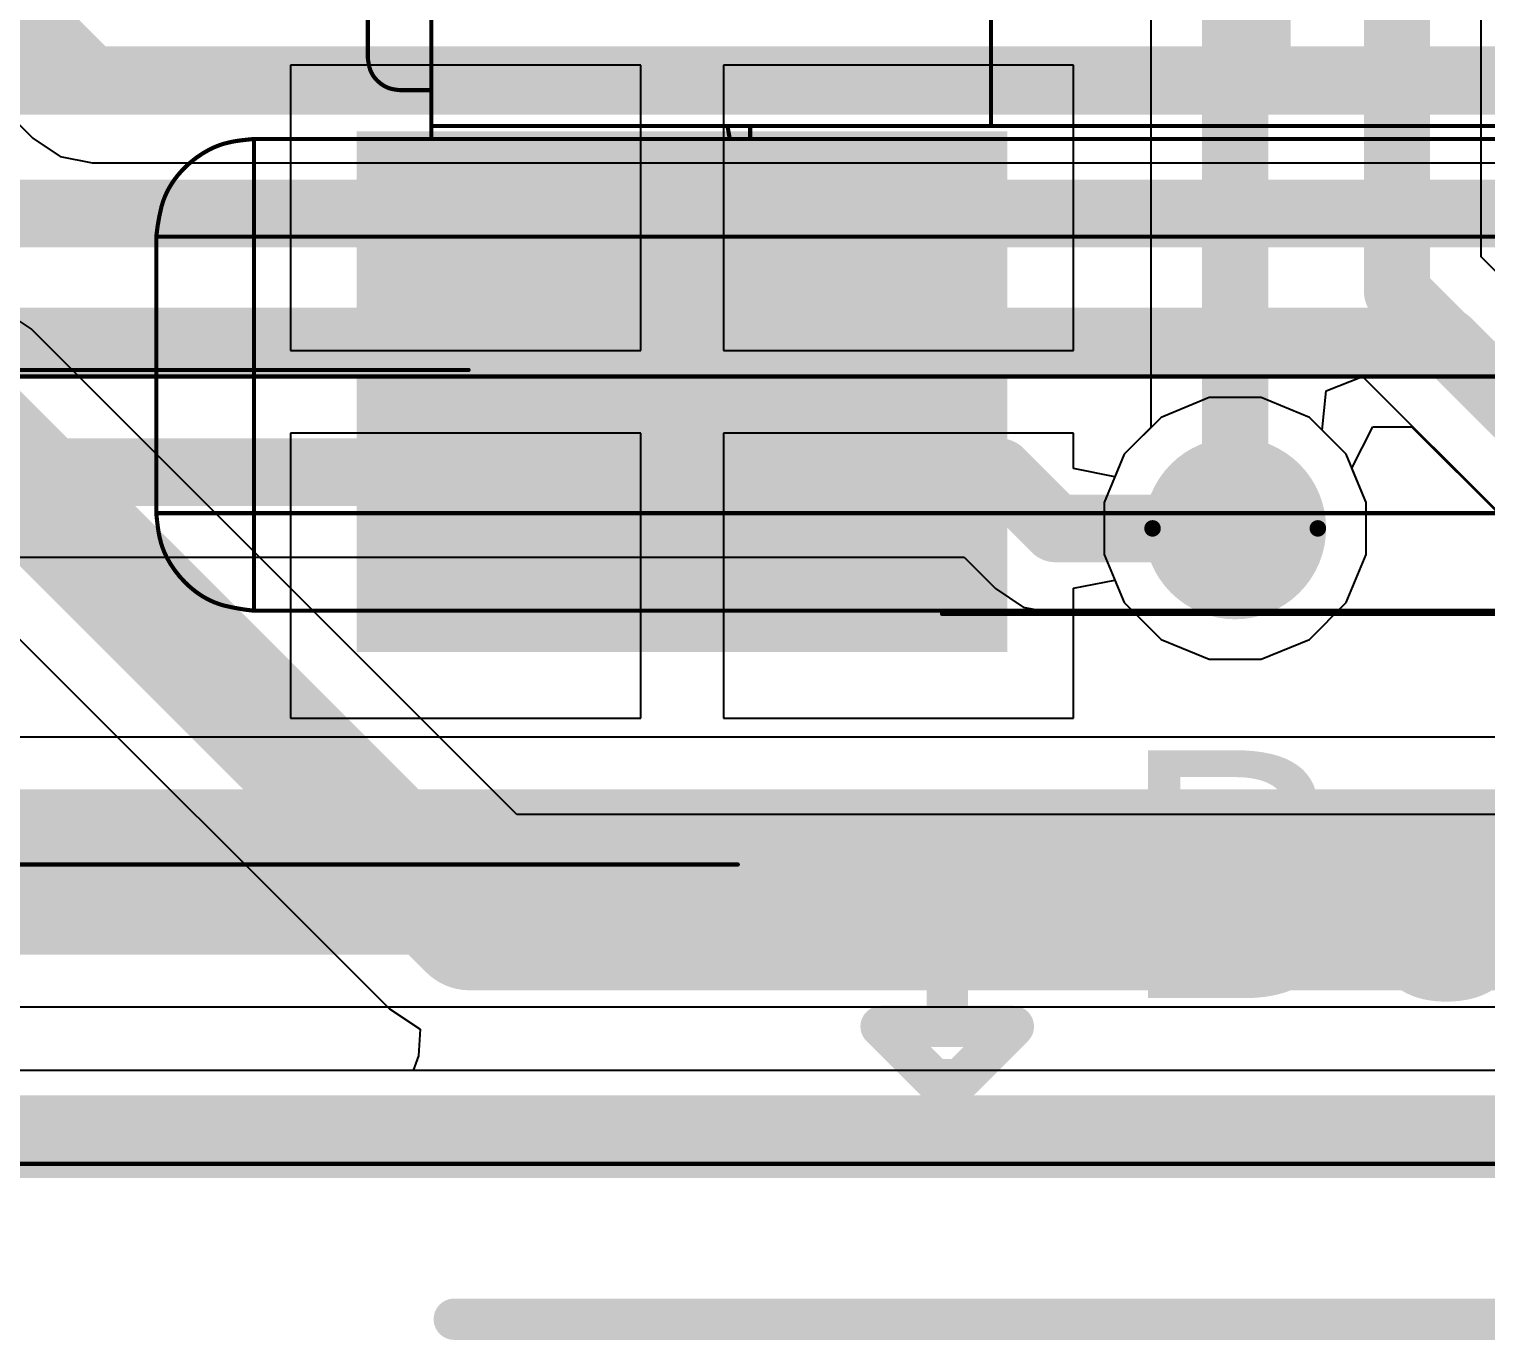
# Model space of a CAD drawing. Header units: inches. Extents: x 0 to 323, y -26 to 38.
# Drawn here: x 20.543 to 25.02, y -0.624 to 3.404 of the extents above; entities that cross this region are included whole.
import ezdxf

# ---------------------------------------------------------------- set-up
doc = ezdxf.new("R2010")
doc.units = ezdxf.units.IN
for name, color, linetype in [('Board Outline', 216, 'Continuous'), ('Bottom Layer', 5, 'Continuous'), ('Bottom Solder', 6, 'Continuous'), ('Dimension', 6, 'Continuous'), ('Drill Drawing', 1, 'Continuous'), ('GND', 76, 'Continuous'), ('Mechanical 3', 76, 'Continuous'), ('Power', 16, 'Continuous'), ('Top Layer', 1, 'Continuous'), ('Top Overlay', 2, 'Continuous'), ('Top Paste', 8, 'Continuous'), ('Top Solder', 216, 'Continuous'), ('Via Holes', 16, 'Continuous')]:
    doc.layers.add(name, color=color, linetype=linetype)
doc.styles.add('Arial', font='', dxfattribs={"height": 0.2})
doc.styles.get('Arial').set_extended_font_data('Arial')

# ---------------------------------------------------------------- blocks, each defined once
blk = doc.blocks.new('AFC01_S15FCC_00_25')
at = {"layer": 'Top Layer'}
blk.add_hatch(color=1, dxfattribs=at).paths.add_polyline_path([(-4.2, -2.14), (-6.2, -2.14), (-6.2, -0.54), (-4.2, -0.54)])
at = {"layer": 'Top Paste'}
blk.add_hatch(color=8, dxfattribs=at).paths.add_polyline_path([(-4.2, -2.14), (-6.2, -2.14), (-6.2, -0.54), (-4.2, -0.54)])
at = {"layer": 'Top Solder'}
blk.add_hatch(color=216, dxfattribs=at).paths.add_polyline_path([(-4.2, -2.14), (-6.2, -2.14), (-6.2, -0.54), (-4.2, -0.54)])
at = {"layer": 'Dimension'}
blk.add_lwpolyline([(-5.9, -4.191, 0.127, 0.127, 0), (5.9, -4.191, 0.127, 0.127, 0)], format="xyseb", dxfattribs=at)
blk.add_lwpolyline([(-5.9318, -4.191, 0.0635, 0.0635, 1), (-5.8683, -4.191, 0.0635, 0.0635, 1)], format="xyseb", close=True, dxfattribs=at)
at = {"layer": 'Top Overlay'}
for points in [[(-4.385, -3.088, 0.127, 0.127, 0), (-4.2072, -2.9102, 0.127, 0.127, 0)], [(-4.2072, -2.9102, 0.127, 0.127, 0), (-4.004, -2.9102, 0.127, 0.127, 0)], [(-4.385, -3.2912, 0.127, 0.127, 0), (-4.385, -3.088, 0.127, 0.127, 0)], [(-4.5882, -3.2912, 0.127, 0.127, 0), (-4.425, -3.4544, 0.127, 0.127, 0)], [(-4.5882, -3.2912, 0.127, 0.127, 0), (-4.385, -3.2912, 0.127, 0.127, 0)], [(-4.385, -3.2912, 0.127, 0.127, 0), (-4.1818, -3.2912, 0.127, 0.127, 0)], [(-4.345, -3.4544, 0.127, 0.127, 0), (-4.1818, -3.2912, 0.127, 0.127, 0)], [(-4.425, -3.4544, 0.127, 0.127, 0), (-4.345, -3.4544, 0.127, 0.127, 0)], [(-5.441, -3.6322, 0.127, 0.127, 0), (5.0362, -3.6322, 0.127, 0.127, 0)]]:
    blk.add_lwpolyline(points, format="xyseb", dxfattribs=at)
for points in [[(-4.239, -2.9102, 0.0635, 0.0635, 1), (-4.1755, -2.9102, 0.0635, 0.0635, 1)], [(-4.239, -2.9102, 0.0635, 0.0635, 1), (-4.1755, -2.9102, 0.0635, 0.0635, 1)], [(-4.0358, -2.9102, 0.0635, 0.0635, 1), (-3.9723, -2.9102, 0.0635, 0.0635, 1)], [(-4.4168, -3.088, 0.0635, 0.0635, 1), (-4.3533, -3.088, 0.0635, 0.0635, 1)], [(-4.4168, -3.088, 0.0635, 0.0635, 1), (-4.3533, -3.088, 0.0635, 0.0635, 1)], [(-4.62, -3.2912, 0.0635, 0.0635, 1), (-4.5565, -3.2912, 0.0635, 0.0635, 1)], [(-4.62, -3.2912, 0.0635, 0.0635, 1), (-4.5565, -3.2912, 0.0635, 0.0635, 1)], [(-4.4168, -3.2912, 0.0635, 0.0635, 1), (-4.3533, -3.2912, 0.0635, 0.0635, 1)], [(-4.4168, -3.2912, 0.0635, 0.0635, 1), (-4.3533, -3.2912, 0.0635, 0.0635, 1)], [(-4.4168, -3.2912, 0.0635, 0.0635, 1), (-4.3533, -3.2912, 0.0635, 0.0635, 1)], [(-4.2136, -3.2912, 0.0635, 0.0635, 1), (-4.1501, -3.2912, 0.0635, 0.0635, 1)], [(-4.2136, -3.2912, 0.0635, 0.0635, 1), (-4.1501, -3.2912, 0.0635, 0.0635, 1)], [(-4.4568, -3.4544, 0.0635, 0.0635, 1), (-4.3933, -3.4544, 0.0635, 0.0635, 1)], [(-4.4568, -3.4544, 0.0635, 0.0635, 1), (-4.3933, -3.4544, 0.0635, 0.0635, 1)], [(-4.3768, -3.4544, 0.0635, 0.0635, 1), (-4.3133, -3.4544, 0.0635, 0.0635, 1)], [(-4.3768, -3.4544, 0.0635, 0.0635, 1), (-4.3133, -3.4544, 0.0635, 0.0635, 1)], [(-5.4728, -3.6322, 0.0635, 0.0635, 1), (-5.4093, -3.6322, 0.0635, 0.0635, 1)]]:
    blk.add_lwpolyline(points, format="xyseb", close=True, dxfattribs=at)
at = {"layer": 'Top Overlay', "style": 'Arial'}
for s, p in [('1', (-3.6908, -0.485)), ('Board Edge ', (-3.8555, -3.2039))]:
    blk.add_text(s, height=0.762, dxfattribs=at).set_placement(p)

msp = doc.modelspace()

# ---------------------------------------------------------------- hatches: boundary and pattern name
at = {"layer": 'Bottom Layer'}
h = msp.add_hatch(color=5, dxfattribs=at)
edge = h.paths.add_edge_path()
edge.add_arc((24.25, 1.8698), 0.25, 0, 360)
at = {"layer": 'Bottom Solder'}
h = msp.add_hatch(color=6, dxfattribs=at)
edge = h.paths.add_edge_path()
edge.add_arc((24.25, 1.8698), 0.15, 0, 360)
at = {"layer": 'GND'}
h = msp.add_hatch(color=76, dxfattribs=at)
edge = h.paths.add_edge_path()
edge.add_arc((24.25, 1.8698), 0.25, 0, 360)
at = {"layer": 'Power'}
h = msp.add_hatch(color=16, dxfattribs=at)
edge = h.paths.add_edge_path()
edge.add_arc((24.25, 1.8698), 0.25, 0, 360)
at = {"layer": 'Top Layer'}
h = msp.add_hatch(color=1, dxfattribs=at)
edge = h.paths.add_edge_path()
edge.add_arc((24.25, 1.8698), 0.25, 0, 360)
at = {"layer": 'Top Solder'}
h = msp.add_hatch(color=216, dxfattribs=at)
edge = h.paths.add_edge_path()
edge.add_arc((24.25, 1.8698), 0.15, 0, 360)
at = {"layer": 'Via Holes'}
h = msp.add_hatch(color=7, dxfattribs=at)
edge = h.paths.add_edge_path()
edge.add_arc((24.25, 1.8698), 0.15, 0, 360)

# ---------------------------------------------------------------- linework, layer by layer
at = {"layer": 'Board Outline'}
msp.add_lwpolyline([(0, 0, 0.254, 0.254, 0), (38, 0, 0.254, 0.254, 0)], format="xyseb", dxfattribs=at)
at = {"layer": 'Bottom Layer'}
for p, q in [((20.1579, 3.4663), (20.555, 3.0692)), ((20.555, 3.0692), (20.6384, 3.0134)), ((20.6384, 3.0134), (20.7369, 2.9939)), ((20.7369, 2.9939), (25.1453, 2.9939)), ((20.5494, 2.4833), (20.436, 2.5591)), ((22.0427, 0.9901), (20.5494, 2.4833)), ((24.17, 2.2722), (24.0221, 2.211)), ((24.3301, 2.2722), (24.17, 2.2722)), ((24.478, 2.211), (24.3301, 2.2722)), ((24.0221, 2.211), (23.9089, 2.0978)), ((24.5911, 2.0978), (24.478, 2.211)), ((23.9089, 2.0978), (23.8476, 1.9499)), ((24.6524, 1.9499), (24.5911, 2.0978)), ((23.8476, 1.9499), (23.8476, 1.7898)), ((24.6524, 1.7898), (24.6524, 1.9499)), ((23.8476, 1.7898), (23.9089, 1.6419)), ((24.5911, 1.6419), (24.6524, 1.7898)), ((23.9089, 1.6419), (24.0221, 1.5287)), ((24.478, 1.5287), (24.5911, 1.6419)), ((20.4712, 1.5726), (21.6506, 0.3932)), ((24.0221, 1.5287), (24.17, 1.4674)), ((24.3301, 1.4674), (24.478, 1.5287)), ((24.17, 1.4674), (24.3301, 1.4674)), ((29.826, 0.9901), (22.0427, 0.9901)), ((21.6506, 0.3932), (21.745, 0.3302)), ((21.745, 0.3302), (21.7398, 0.2485)), ((21.7398, 0.2485), (21.7238, 0.2032)), ((21.7238, 0.2032), (8.3343, 0.2032))]:
    msp.add_line(p, q, dxfattribs=at)
for points in [[(19.9044, 4.0837, 0.2, 0.2, 0), (20.7369, 3.2512, 0.2, 0.2, 0)], [(20.7369, 3.2512, 0.2, 0.2, 0), (25.2519, 3.2512, 0.2, 0.2, 0)], [(20.3022, 2.2361, 0.381, 0.381, 0), (21.8979, 0.6404, 0.381, 0.381, 0)], [(21.8979, 0.6404, 0.381, 0.381, 0), (29.9708, 0.6404, 0.381, 0.381, 0)]]:
    msp.add_lwpolyline(points, format="xyseb", dxfattribs=at)
for points in [[(20.6869, 3.2512, 0.1, 0.1, 1), (20.7869, 3.2512, 0.1, 0.1, 1)], [(20.6869, 3.2512, 0.1, 0.1, 1), (20.7869, 3.2512, 0.1, 0.1, 1)], [(21.8026, 0.6404, 0.1905, 0.1905, 1), (21.9931, 0.6404, 0.1905, 0.1905, 1)], [(21.8026, 0.6404, 0.1905, 0.1905, 1), (21.9931, 0.6404, 0.1905, 0.1905, 1)]]:
    msp.add_lwpolyline(points, format="xyseb", close=True, dxfattribs=at)
at = {"layer": 'Drill Drawing'}
for points in [[(24.504, 1.8698, 0.0508, 0.0508, 1), (23.996, 1.8698, 0.0508, 0.0508, 1)], [(23.9833, 1.8698, 0.0254, 0.0254, 1), (24.0087, 1.8698, 0.0254, 0.0254, 1)], [(24.4913, 1.8698, 0.0254, 0.0254, 1), (24.5167, 1.8698, 0.0254, 0.0254, 1)]]:
    msp.add_lwpolyline(points, format="xyseb", close=True, dxfattribs=at)
at = {"layer": 'GND'}
for p, q in [((24.17, 2.2722), (24.0221, 2.211)), ((24.3301, 2.2722), (24.17, 2.2722)), ((24.478, 2.211), (24.3301, 2.2722)), ((24.0221, 2.211), (23.9089, 2.0978)), ((24.5911, 2.0978), (24.478, 2.211)), ((23.9089, 2.0978), (23.8476, 1.9499)), ((24.6524, 1.9499), (24.5911, 2.0978)), ((23.8476, 1.9499), (23.8476, 1.7898)), ((24.6524, 1.7898), (24.6524, 1.9499)), ((23.8476, 1.7898), (23.9089, 1.6419)), ((24.5911, 1.6419), (24.6524, 1.7898)), ((23.9089, 1.6419), (24.0221, 1.5287)), ((24.478, 1.5287), (24.5911, 1.6419)), ((24.0221, 1.5287), (24.17, 1.4674)), ((24.3301, 1.4674), (24.478, 1.5287)), ((24.17, 1.4674), (24.3301, 1.4674)), ((37.7698, 0.2032), (0.2032, 0.2032))]:
    msp.add_line(p, q, dxfattribs=at)
at = {"layer": 'Mechanical 3'}
for points in [[(21.7792, 3.0668, 0.0127, 0.0127, 0), (21.7792, 6.0168, 0.0127, 0.0127, 0)], [(23.4992, 3.1068, 0.0127, 0.0127, 0), (23.4992, 6.0168, 0.0127, 0.0127, 0)], [(21.5842, 3.3168, 0.0127, 0.0127, 0), (21.5842, 3.6168, 0.0127, 0.0127, 0)], [(21.5896, 3.2859, 0.0127, 0.0127, -0.036489), (21.5842, 3.3168, 0.0127, 0.0127, 0)], [(21.595, 3.2714, 0.0127, 0.0127, -0.04655), (21.5896, 3.2859, 0.0127, 0.0127, 0)], [(21.6031, 3.258, 0.0127, 0.0127, -0.045044), (21.595, 3.2714, 0.0127, 0.0127, 0)], [(21.6135, 3.2461, 0.0127, 0.0127, -0.03942), (21.6031, 3.258, 0.0127, 0.0127, 0)], [(21.6389, 3.2275, 0.0127, 0.0127, -0.075939), (21.6135, 3.2461, 0.0127, 0.0127, 0)], [(21.6534, 3.2217, 0.0127, 0.0127, -0.047013), (21.6389, 3.2275, 0.0127, 0.0127, 0)], [(21.6686, 3.2186, 0.0127, 0.0127, -0.03541), (21.6534, 3.2217, 0.0127, 0.0127, 0)], [(21.6842, 3.2168, 0.0127, 0.0127, -0.011541), (21.6686, 3.2186, 0.0127, 0.0127, 0)], [(21.6842, 3.2168, 0.0127, 0.0127, 0), (21.7792, 3.2168, 0.0127, 0.0127, 0)], [(21.7792, 3.1068, 0.0127, 0.0127, 0), (30.5192, 3.1068, 0.0127, 0.0127, 0)], [(22.6896, 3.1068, 0.0127, 0.0127, 0), (22.6967, 3.0668, 0.0127, 0.0127, 0)], [(22.7592, 3.0668, 0.0127, 0.0127, 0), (22.7592, 3.1068, 0.0127, 0.0127, 0)], [(21.0984, 3.0348, 0.0127, 0.0127, -0.047013), (21.1417, 3.0521, 0.0127, 0.0127, 0)], [(21.1417, 3.0521, 0.0127, 0.0127, -0.03541), (21.1873, 3.0616, 0.0127, 0.0127, 0)], [(21.1873, 3.0616, 0.0127, 0.0127, -0.011541), (21.2342, 3.0668, 0.0127, 0.0127, 0)], [(21.2342, 3.0668, 0.0127, 0.0127, 0), (31.0642, 3.0668, 0.0127, 0.0127, 0)], [(21.2342, 2.7668, 0.0127, 0.0127, 0), (21.2342, 3.0668, 0.0127, 0.0127, 0)], [(21.022, 2.979, 0.0127, 0.0127, -0.075939), (21.0984, 3.0348, 0.0127, 0.0127, 0)], [(20.9909, 2.9431, 0.0127, 0.0127, -0.03942), (21.022, 2.979, 0.0127, 0.0127, 0)], [(20.9666, 2.9031, 0.0127, 0.0127, -0.045044), (20.9909, 2.9431, 0.0127, 0.0127, 0)], [(20.9342, 2.7668, 0.0127, 0.0127, -0.036489), (20.9503, 2.8596, 0.0127, 0.0127, 0)], [(20.9503, 2.8596, 0.0127, 0.0127, -0.04655), (20.9666, 2.9031, 0.0127, 0.0127, 0)], [(20.9342, 1.9168, 0.0127, 0.0127, 0), (20.9342, 2.7668, 0.0127, 0.0127, 0)], [(20.9342, 2.7668, 0.0127, 0.0127, 0), (21.2342, 2.7668, 0.0127, 0.0127, 0)], [(21.2342, 2.7668, 0.0127, 0.0127, 0), (31.0642, 2.7668, 0.0127, 0.0127, 0)], [(21.2342, 1.9168, 0.0127, 0.0127, 0), (21.2342, 2.7668, 0.0127, 0.0127, 0)], [(12.9492, 2.3368, 0.0127, 0.0127, 0), (20.8939, 2.3368, 0.0127, 0.0127, 0)], [(12.9492, 2.3368, 0.0127, 0.0127, 0), (20.8939, 2.3368, 0.0127, 0.0127, 0)], [(13.9492, 2.3568, 0.0127, 0.0127, 0), (21.8939, 2.3568, 0.0127, 0.0127, 0)], [(13.9492, 2.3568, 0.0127, 0.0127, 0), (21.8939, 2.3568, 0.0127, 0.0127, 0)], [(15.2492, 2.3368, 0.0127, 0.0127, 0), (23.1939, 2.3368, 0.0127, 0.0127, 0)], [(15.2492, 2.3368, 0.0127, 0.0127, 0), (23.1939, 2.3368, 0.0127, 0.0127, 0)], [(16.2492, 2.3368, 0.0127, 0.0127, 0), (24.1939, 2.3368, 0.0127, 0.0127, 0)], [(16.2492, 2.3368, 0.0127, 0.0127, 0), (24.1939, 2.3368, 0.0127, 0.0127, 0)], [(17.2492, 2.3368, 0.0127, 0.0127, 0), (25.1939, 2.3368, 0.0127, 0.0127, 0)], [(17.2492, 2.3368, 0.0127, 0.0127, 0), (25.1939, 2.3368, 0.0127, 0.0127, 0)], [(18.2492, 2.3368, 0.0127, 0.0127, 0), (26.1939, 2.3368, 0.0127, 0.0127, 0)], [(18.2492, 2.3368, 0.0127, 0.0127, 0), (26.1939, 2.3368, 0.0127, 0.0127, 0)], [(19.2492, 2.3368, 0.0127, 0.0127, 0), (27.1939, 2.3368, 0.0127, 0.0127, 0)], [(19.2492, 2.3368, 0.0127, 0.0127, 0), (27.1939, 2.3368, 0.0127, 0.0127, 0)], [(20.9342, 1.9168, 0.0127, 0.0127, 0), (21.2342, 1.9168, 0.0127, 0.0127, 0)], [(20.9394, 1.87, 0.0127, 0.0127, -0.011541), (20.9342, 1.9168, 0.0127, 0.0127, 0)], [(21.2342, 1.9168, 0.0127, 0.0127, 0), (31.0642, 1.9168, 0.0127, 0.0127, 0)], [(21.2342, 1.6168, 0.0127, 0.0127, 0), (21.2342, 1.9168, 0.0127, 0.0127, 0)], [(20.9489, 1.8243, 0.0127, 0.0127, -0.03541), (20.9394, 1.87, 0.0127, 0.0127, 0)], [(20.9662, 1.781, 0.0127, 0.0127, -0.047013), (20.9489, 1.8243, 0.0127, 0.0127, 0)], [(21.022, 1.7046, 0.0127, 0.0127, -0.075939), (20.9662, 1.781, 0.0127, 0.0127, 0)], [(21.0579, 1.6735, 0.0127, 0.0127, -0.03942), (21.022, 1.7046, 0.0127, 0.0127, 0)], [(21.0979, 1.6492, 0.0127, 0.0127, -0.045044), (21.0579, 1.6735, 0.0127, 0.0127, 0)], [(21.1414, 1.6329, 0.0127, 0.0127, -0.04655), (21.0979, 1.6492, 0.0127, 0.0127, 0)], [(21.2342, 1.6168, 0.0127, 0.0127, -0.036489), (21.1414, 1.6329, 0.0127, 0.0127, 0)], [(21.2342, 1.6168, 0.0127, 0.0127, 0), (31.0642, 1.6168, 0.0127, 0.0127, 0)], [(23.3492, 1.6068, 0.0127, 0.0127, 0), (23.3492, 1.6168, 0.0127, 0.0127, 0)], [(23.3492, 1.6068, 0.0127, 0.0127, 0), (28.9492, 1.6068, 0.0127, 0.0127, 0)], [(18.7492, 0.8368, 0.0127, 0.0127, 0), (22.7216, 0.8368, 0.0127, 0.0127, 0)], [(18.7492, 0.8368, 0.0127, 0.0127, 0), (22.7216, 0.8368, 0.0127, 0.0127, 0)], [(1.9992, -0.0832, 0.0127, 0.0127, 0), (35.9992, -0.0832, 0.0127, 0.0127, 0)]]:
    msp.add_lwpolyline(points, format="xyseb", dxfattribs=at)
for points in [[(21.581, 3.3168, 0.00635, 0.00635, 1), (21.5874, 3.3168, 0.00635, 0.00635, 1)], [(21.581, 3.3168, 0.00635, 0.00635, 1), (21.5874, 3.3168, 0.00635, 0.00635, 1)], [(21.5864, 3.2859, 0.00635, 0.00635, 1), (21.5927, 3.2859, 0.00635, 0.00635, 1)], [(21.5864, 3.2859, 0.00635, 0.00635, 1), (21.5927, 3.2859, 0.00635, 0.00635, 1)], [(21.5918, 3.2714, 0.00635, 0.00635, 1), (21.5982, 3.2714, 0.00635, 0.00635, 1)], [(21.5918, 3.2714, 0.00635, 0.00635, 1), (21.5982, 3.2714, 0.00635, 0.00635, 1)], [(21.5999, 3.258, 0.00635, 0.00635, 1), (21.6063, 3.258, 0.00635, 0.00635, 1)], [(21.5999, 3.258, 0.00635, 0.00635, 1), (21.6063, 3.258, 0.00635, 0.00635, 1)], [(21.6103, 3.2461, 0.00635, 0.00635, 1), (21.6166, 3.2461, 0.00635, 0.00635, 1)], [(21.6103, 3.2461, 0.00635, 0.00635, 1), (21.6166, 3.2461, 0.00635, 0.00635, 1)], [(21.6357, 3.2275, 0.00635, 0.00635, 1), (21.6421, 3.2275, 0.00635, 0.00635, 1)], [(21.6357, 3.2275, 0.00635, 0.00635, 1), (21.6421, 3.2275, 0.00635, 0.00635, 1)], [(21.6502, 3.2217, 0.00635, 0.00635, 1), (21.6565, 3.2217, 0.00635, 0.00635, 1)], [(21.6502, 3.2217, 0.00635, 0.00635, 1), (21.6565, 3.2217, 0.00635, 0.00635, 1)], [(21.6654, 3.2186, 0.00635, 0.00635, 1), (21.6717, 3.2186, 0.00635, 0.00635, 1)], [(21.6654, 3.2186, 0.00635, 0.00635, 1), (21.6717, 3.2186, 0.00635, 0.00635, 1)], [(21.681, 3.2168, 0.00635, 0.00635, 1), (21.6874, 3.2168, 0.00635, 0.00635, 1)], [(21.681, 3.2168, 0.00635, 0.00635, 1), (21.6874, 3.2168, 0.00635, 0.00635, 1)], [(21.776, 3.2168, 0.00635, 0.00635, 1), (21.7824, 3.2168, 0.00635, 0.00635, 1)], [(21.776, 3.1068, 0.00635, 0.00635, 1), (21.7824, 3.1068, 0.00635, 0.00635, 1)], [(22.6864, 3.1068, 0.00635, 0.00635, 1), (22.6928, 3.1068, 0.00635, 0.00635, 1)], [(22.756, 3.1068, 0.00635, 0.00635, 1), (22.7624, 3.1068, 0.00635, 0.00635, 1)], [(23.496, 3.1068, 0.00635, 0.00635, 1), (23.5024, 3.1068, 0.00635, 0.00635, 1)], [(21.1385, 3.0521, 0.00635, 0.00635, 1), (21.1449, 3.0521, 0.00635, 0.00635, 1)], [(21.1385, 3.0521, 0.00635, 0.00635, 1), (21.1449, 3.0521, 0.00635, 0.00635, 1)], [(21.1842, 3.0616, 0.00635, 0.00635, 1), (21.1905, 3.0616, 0.00635, 0.00635, 1)], [(21.1842, 3.0616, 0.00635, 0.00635, 1), (21.1905, 3.0616, 0.00635, 0.00635, 1)], [(21.231, 3.0668, 0.00635, 0.00635, 1), (21.2374, 3.0668, 0.00635, 0.00635, 1)], [(21.231, 3.0668, 0.00635, 0.00635, 1), (21.2374, 3.0668, 0.00635, 0.00635, 1)], [(21.231, 3.0668, 0.00635, 0.00635, 1), (21.2374, 3.0668, 0.00635, 0.00635, 1)], [(21.776, 3.0668, 0.00635, 0.00635, 1), (21.7824, 3.0668, 0.00635, 0.00635, 1)], [(22.6935, 3.0668, 0.00635, 0.00635, 1), (22.6998, 3.0668, 0.00635, 0.00635, 1)], [(22.756, 3.0668, 0.00635, 0.00635, 1), (22.7624, 3.0668, 0.00635, 0.00635, 1)], [(21.0952, 3.0348, 0.00635, 0.00635, 1), (21.1016, 3.0348, 0.00635, 0.00635, 1)], [(21.0952, 3.0348, 0.00635, 0.00635, 1), (21.1016, 3.0348, 0.00635, 0.00635, 1)], [(21.0188, 2.979, 0.00635, 0.00635, 1), (21.0252, 2.979, 0.00635, 0.00635, 1)], [(21.0188, 2.979, 0.00635, 0.00635, 1), (21.0252, 2.979, 0.00635, 0.00635, 1)], [(20.9877, 2.9431, 0.00635, 0.00635, 1), (20.9941, 2.9431, 0.00635, 0.00635, 1)], [(20.9877, 2.9431, 0.00635, 0.00635, 1), (20.9941, 2.9431, 0.00635, 0.00635, 1)], [(20.9471, 2.8596, 0.00635, 0.00635, 1), (20.9535, 2.8596, 0.00635, 0.00635, 1)], [(20.9471, 2.8596, 0.00635, 0.00635, 1), (20.9535, 2.8596, 0.00635, 0.00635, 1)], [(20.9634, 2.9031, 0.00635, 0.00635, 1), (20.9697, 2.9031, 0.00635, 0.00635, 1)], [(20.9634, 2.9031, 0.00635, 0.00635, 1), (20.9697, 2.9031, 0.00635, 0.00635, 1)], [(20.931, 2.7668, 0.00635, 0.00635, 1), (20.9374, 2.7668, 0.00635, 0.00635, 1)], [(20.931, 2.7668, 0.00635, 0.00635, 1), (20.9374, 2.7668, 0.00635, 0.00635, 1)], [(20.931, 2.7668, 0.00635, 0.00635, 1), (20.9374, 2.7668, 0.00635, 0.00635, 1)], [(21.231, 2.7668, 0.00635, 0.00635, 1), (21.2374, 2.7668, 0.00635, 0.00635, 1)], [(21.231, 2.7668, 0.00635, 0.00635, 1), (21.2374, 2.7668, 0.00635, 0.00635, 1)], [(21.231, 2.7668, 0.00635, 0.00635, 1), (21.2374, 2.7668, 0.00635, 0.00635, 1)], [(21.231, 2.7668, 0.00635, 0.00635, 1), (21.2374, 2.7668, 0.00635, 0.00635, 1)], [(20.8907, 2.3368, 0.00635, 0.00635, 1), (20.8971, 2.3368, 0.00635, 0.00635, 1)], [(20.8907, 2.3368, 0.00635, 0.00635, 1), (20.8971, 2.3368, 0.00635, 0.00635, 1)], [(21.8907, 2.3568, 0.00635, 0.00635, 1), (21.8971, 2.3568, 0.00635, 0.00635, 1)], [(21.8907, 2.3568, 0.00635, 0.00635, 1), (21.8971, 2.3568, 0.00635, 0.00635, 1)], [(23.1907, 2.3368, 0.00635, 0.00635, 1), (23.1971, 2.3368, 0.00635, 0.00635, 1)], [(23.1907, 2.3368, 0.00635, 0.00635, 1), (23.1971, 2.3368, 0.00635, 0.00635, 1)], [(24.1907, 2.3368, 0.00635, 0.00635, 1), (24.1971, 2.3368, 0.00635, 0.00635, 1)], [(24.1907, 2.3368, 0.00635, 0.00635, 1), (24.1971, 2.3368, 0.00635, 0.00635, 1)], [(20.931, 1.9168, 0.00635, 0.00635, 1), (20.9374, 1.9168, 0.00635, 0.00635, 1)], [(20.931, 1.9168, 0.00635, 0.00635, 1), (20.9374, 1.9168, 0.00635, 0.00635, 1)], [(20.931, 1.9168, 0.00635, 0.00635, 1), (20.9374, 1.9168, 0.00635, 0.00635, 1)], [(21.231, 1.9168, 0.00635, 0.00635, 1), (21.2374, 1.9168, 0.00635, 0.00635, 1)], [(21.231, 1.9168, 0.00635, 0.00635, 1), (21.2374, 1.9168, 0.00635, 0.00635, 1)], [(21.231, 1.9168, 0.00635, 0.00635, 1), (21.2374, 1.9168, 0.00635, 0.00635, 1)], [(21.231, 1.9168, 0.00635, 0.00635, 1), (21.2374, 1.9168, 0.00635, 0.00635, 1)], [(20.9363, 1.87, 0.00635, 0.00635, 1), (20.9426, 1.87, 0.00635, 0.00635, 1)], [(20.9363, 1.87, 0.00635, 0.00635, 1), (20.9426, 1.87, 0.00635, 0.00635, 1)], [(20.9458, 1.8243, 0.00635, 0.00635, 1), (20.9521, 1.8243, 0.00635, 0.00635, 1)], [(20.9458, 1.8243, 0.00635, 0.00635, 1), (20.9521, 1.8243, 0.00635, 0.00635, 1)], [(20.9631, 1.781, 0.00635, 0.00635, 1), (20.9694, 1.781, 0.00635, 0.00635, 1)], [(20.9631, 1.781, 0.00635, 0.00635, 1), (20.9694, 1.781, 0.00635, 0.00635, 1)], [(21.0188, 1.7046, 0.00635, 0.00635, 1), (21.0252, 1.7046, 0.00635, 0.00635, 1)], [(21.0188, 1.7046, 0.00635, 0.00635, 1), (21.0252, 1.7046, 0.00635, 0.00635, 1)], [(21.0547, 1.6735, 0.00635, 0.00635, 1), (21.061, 1.6735, 0.00635, 0.00635, 1)], [(21.0547, 1.6735, 0.00635, 0.00635, 1), (21.061, 1.6735, 0.00635, 0.00635, 1)], [(21.0948, 1.6492, 0.00635, 0.00635, 1), (21.1011, 1.6492, 0.00635, 0.00635, 1)], [(21.0948, 1.6492, 0.00635, 0.00635, 1), (21.1011, 1.6492, 0.00635, 0.00635, 1)], [(21.1382, 1.6329, 0.00635, 0.00635, 1), (21.1446, 1.6329, 0.00635, 0.00635, 1)], [(21.1382, 1.6329, 0.00635, 0.00635, 1), (21.1446, 1.6329, 0.00635, 0.00635, 1)], [(21.231, 1.6168, 0.00635, 0.00635, 1), (21.2374, 1.6168, 0.00635, 0.00635, 1)], [(21.231, 1.6168, 0.00635, 0.00635, 1), (21.2374, 1.6168, 0.00635, 0.00635, 1)], [(21.231, 1.6168, 0.00635, 0.00635, 1), (21.2374, 1.6168, 0.00635, 0.00635, 1)], [(23.346, 1.6168, 0.00635, 0.00635, 1), (23.3524, 1.6168, 0.00635, 0.00635, 1)], [(23.346, 1.6068, 0.00635, 0.00635, 1), (23.3524, 1.6068, 0.00635, 0.00635, 1)], [(23.346, 1.6068, 0.00635, 0.00635, 1), (23.3524, 1.6068, 0.00635, 0.00635, 1)], [(22.7184, 0.8368, 0.00635, 0.00635, 1), (22.7247, 0.8368, 0.00635, 0.00635, 1)], [(22.7184, 0.8368, 0.00635, 0.00635, 1), (22.7247, 0.8368, 0.00635, 0.00635, 1)]]:
    msp.add_lwpolyline(points, format="xyseb", close=True, dxfattribs=at)
at = {"layer": 'Power'}
for p, q in [((24.6088, 2.0553), (24.6726, 2.1823)), ((24.6726, 2.1823), (24.7921, 2.1823)), ((24.7921, 2.1823), (25.0721, 1.9023)), ((24.6524, 1.9499), (24.6088, 2.0553)), ((24.6524, 1.7898), (24.6524, 1.9499)), ((20.4121, 1.781), (23.4173, 1.781)), ((23.4173, 1.781), (23.5135, 1.6849)), ((24.5911, 1.6419), (24.6524, 1.7898)), ((23.5135, 1.6849), (23.5983, 1.6282)), ((23.5983, 1.6282), (23.6984, 1.6083)), ((24.478, 1.5287), (24.5911, 1.6419)), ((23.6984, 1.6083), (23.9425, 1.6083)), ((23.9425, 1.6083), (24.0221, 1.5287)), ((24.0221, 1.5287), (24.17, 1.4674)), ((24.3301, 1.4674), (24.478, 1.5287)), ((24.17, 1.4674), (24.3301, 1.4674)), ((28.601, 1.2282), (20.397, 1.2282)), ((17.5204, 0.3995), (28.7726, 0.3995)), ((37.7698, 0.2032), (0.2032, 0.2032))]:
    msp.add_line(p, q, dxfattribs=at)
for points in [[(19.9735, 3.246, 0.2083, 0.2083, 0), (26.9448, 3.246, 0.2083, 0.2083, 0)], [(19.6598, 2.838, 0.2083, 0.2083, 0), (27.1378, 2.838, 0.2083, 0.2083, 0)], [(17.5409, 2.4438, 0.2083, 0.2083, 0), (24.9005, 2.4438, 0.2083, 0.2083, 0)], [(24.9005, 2.4438, 0.2083, 0.2083, 0), (25.4745, 1.8698, 0.2083, 0.2083, 0)], [(11.9965, 2.0426, 0.2083, 0.2083, 0), (23.5257, 2.0426, 0.2083, 0.2083, 0)], [(23.5257, 2.0426, 0.2083, 0.2083, 0), (23.6984, 1.8698, 0.2083, 0.2083, 0)], [(23.6984, 1.8698, 0.2083, 0.2083, 0), (24.25, 1.8698, 0.2083, 0.2083, 0)], [(17.5204, 0.8138, 0.508, 0.508, 0), (28.7726, 0.8138, 0.508, 0.508, 0)]]:
    msp.add_lwpolyline(points, format="xyseb", dxfattribs=at)
for points in [[(24.8484, 2.4438, 0.1041, 0.1041, 1), (24.9526, 2.4438, 0.1041, 0.1041, 1)], [(24.8484, 2.4438, 0.1041, 0.1041, 1), (24.9526, 2.4438, 0.1041, 0.1041, 1)], [(23.4736, 2.0426, 0.1041, 0.1041, 1), (23.5777, 2.0426, 0.1041, 0.1041, 1)], [(23.4736, 2.0426, 0.1041, 0.1041, 1), (23.5777, 2.0426, 0.1041, 0.1041, 1)], [(23.6464, 1.8698, 0.1041, 0.1041, 1), (23.7505, 1.8698, 0.1041, 0.1041, 1)], [(23.6464, 1.8698, 0.1041, 0.1041, 1), (23.7505, 1.8698, 0.1041, 0.1041, 1)], [(24.1979, 1.8698, 0.1041, 0.1041, 1), (24.3021, 1.8698, 0.1041, 0.1041, 1)]]:
    msp.add_lwpolyline(points, format="xyseb", close=True, dxfattribs=at)
at = {"layer": 'Top Layer'}
for p, q in [((23.991, 4.1676), (23.991, 2.1799)), ((25.0064, 2.7042), (25.0064, 4.1676)), ((22.423, 3.2932), (21.3468, 3.2932)), ((21.3468, 3.2932), (21.3468, 2.417)), ((22.423, 2.417), (22.423, 3.2932)), ((23.7532, 3.2932), (22.677, 3.2932)), ((22.677, 3.2932), (22.677, 2.417)), ((23.7532, 2.417), (23.7532, 3.2932)), ((25.4384, 2.2722), (25.0064, 2.7042)), ((21.3468, 2.417), (22.423, 2.417)), ((22.677, 2.417), (23.7532, 2.417)), ((24.5295, 2.2927), (24.6409, 2.3372)), ((24.6409, 2.3372), (25.0721, 1.906)), ((24.5168, 2.1721), (24.5295, 2.2927)), ((22.423, 2.163), (21.3468, 2.163)), ((21.3468, 2.163), (21.3468, 1.2868)), ((22.423, 1.2868), (22.423, 2.163)), ((23.7532, 2.163), (22.677, 2.163)), ((22.677, 2.163), (22.677, 1.2868)), ((23.7532, 2.0538), (23.7532, 2.163)), ((23.991, 2.1799), (23.9089, 2.0978)), ((24.5911, 2.0978), (24.5168, 2.1721)), ((23.9089, 2.0978), (23.8802, 2.0286)), ((24.6524, 1.9499), (24.5911, 2.0978)), ((23.8802, 2.0286), (23.7532, 2.0538)), ((24.6524, 1.7898), (24.6524, 1.9499)), ((24.5911, 1.6419), (24.6524, 1.7898)), ((23.7532, 1.6858), (23.8802, 1.7111)), ((23.8802, 1.7111), (23.9089, 1.6419)), ((23.7532, 1.2868), (23.7532, 1.6858)), ((23.9089, 1.6419), (24.0221, 1.5287)), ((24.478, 1.5287), (24.5911, 1.6419)), ((24.0221, 1.5287), (24.17, 1.4674)), ((24.3301, 1.4674), (24.478, 1.5287)), ((24.17, 1.4674), (24.3301, 1.4674)), ((21.3468, 1.2868), (22.423, 1.2868)), ((22.677, 1.2868), (23.7532, 1.2868)), ((37.7698, 0.2032), (19.6576, 0.2032))]:
    msp.add_line(p, q, dxfattribs=at)
for points in [[(24.25, 1.8698, 0.2032, 0.2032, 0), (24.25, 4.97, 0.2032, 0.2032, 0)], [(24.7474, 2.5969, 0.2032, 0.2032, 0), (24.7474, 4.9675, 0.2032, 0.2032, 0)], [(24.7474, 2.5969, 0.2032, 0.2032, 0), (25.4745, 1.8698, 0.2032, 0.2032, 0)]]:
    msp.add_lwpolyline(points, format="xyseb", dxfattribs=at)
for points in [[(24.6966, 2.5969, 0.1016, 0.1016, 1), (24.7982, 2.5969, 0.1016, 0.1016, 1)], [(24.6966, 2.5969, 0.1016, 0.1016, 1), (24.7982, 2.5969, 0.1016, 0.1016, 1)], [(24.1992, 1.8698, 0.1016, 0.1016, 1), (24.3008, 1.8698, 0.1016, 0.1016, 1)]]:
    msp.add_lwpolyline(points, format="xyseb", close=True, dxfattribs=at)

# ---------------------------------------------------------------- block references
msp.add_blockref('AFC01_S15FCC_00_25', (27.75, 3.63))

doc.saveas('drawing.dxf')
